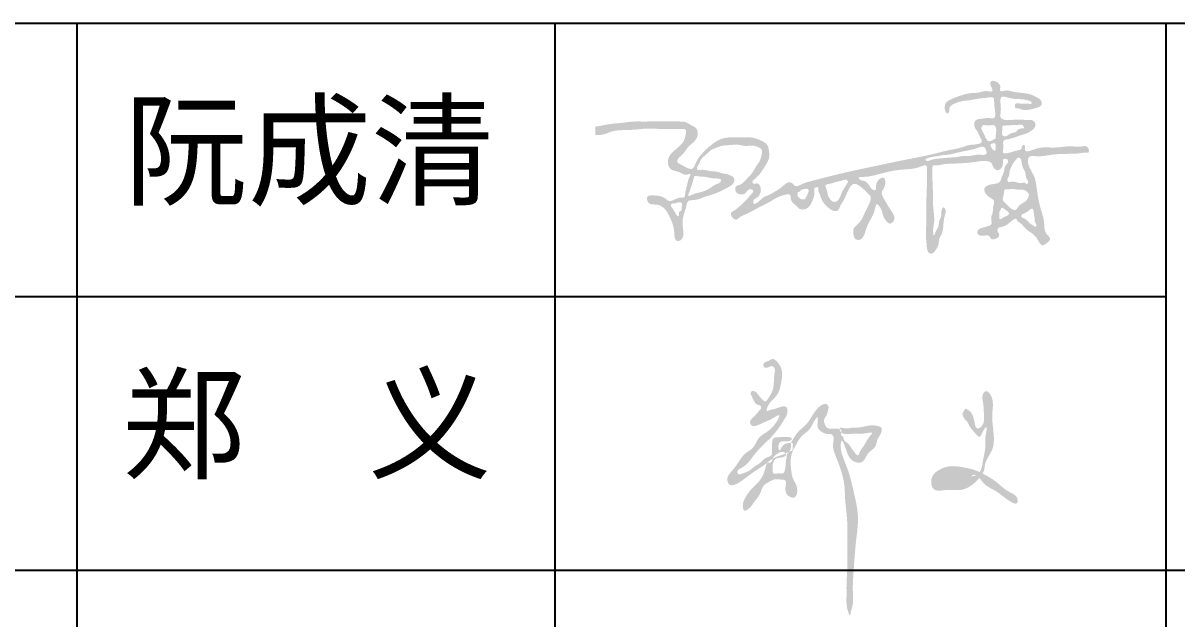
# Model space of a CAD drawing. Header units: millimetres. Extents: x 7577 to 20709, y -191 to 3630.
# Drawn here: x 11834.55 to 11880.88, y 508.69 to 532.61 of the extents above; entities that cross this region are included whole.
import ezdxf

# ---------------------------------------------------------------- set-up
doc = ezdxf.new("R2010")
doc.units = ezdxf.units.MM
doc.layers.add('独立基础', color=110, linetype='Continuous', lineweight=18)
doc.styles.get("Standard").update_dxf_attribs({"font": ''})
doc.styles.get('Standard').set_extended_font_data('SimSun')

# ---------------------------------------------------------------- blocks, each defined once
blk = doc.blocks.new('222')
h = blk.add_hatch(color=256)
edge = h.paths.add_edge_path()
edge.add_spline(control_points=[(563359.747, 2710283.663), (563359.754, 2710283.645), (563359.773, 2710283.611), (563359.796, 2710283.556), (563359.844, 2710283.557), (563359.852, 2710283.52), (563359.815, 2710283.491), (563359.792, 2710283.451), (563359.754, 2710283.425), (563359.732, 2710283.392), (563359.752, 2710283.345), (563359.817, 2710283.356), (563359.868, 2710283.385), (563359.936, 2710283.411), (563359.976, 2710283.435), (563360.06, 2710283.485), (563359.94, 2710283.283), (563359.822, 2710283.268), (563359.782, 2710283.132), (563359.676, 2710283.084), (563359.623, 2710282.986), (563359.56, 2710282.908), (563359.508, 2710282.852), (563359.536, 2710282.711), (563359.708, 2710282.856), (563359.804, 2710282.919), (563359.894, 2710282.976), (563359.963, 2710283.043), (563360.063, 2710283.067), (563360.108, 2710283.095), (563360.161, 2710283.111), (563360.153, 2710283.144), (563360.17, 2710283.187), (563360.098, 2710283.186), (563360.057, 2710283.166), (563360.021, 2710283.083), (563360.009, 2710283.178), (563360.048, 2710283.204), (563360.085, 2710283.2), (563360.12, 2710283.197), (563360.18, 2710283.241), (563360.063, 2710283.248), (563360.019, 2710283.239), (563359.958, 2710283.239), (563359.955, 2710283.17), (563359.954, 2710283.121), (563359.961, 2710283.054), (563359.884, 2710283.044), (563359.842, 2710282.985), (563359.779, 2710282.954), (563359.726, 2710282.902), (563359.674, 2710282.89), (563359.626, 2710282.87), (563359.601, 2710282.918), (563359.695, 2710282.952), (563359.758, 2710283.042), (563359.841, 2710283.145), (563359.942, 2710283.232), (563360.017, 2710283.323), (563360.074, 2710283.411), (563360.112, 2710283.478), (563360.102, 2710283.557), (563360.026, 2710283.535), (563359.975, 2710283.515), (563359.938, 2710283.511), (563359.889, 2710283.486), (563359.922, 2710283.574), (563359.968, 2710283.611), (563360.027, 2710283.68), (563360.043, 2710283.776), (563360.064, 2710283.867), (563360.035, 2710283.947), (563360.003, 2710283.986), (563359.962, 2710284.02), (563359.921, 2710283.984), (563359.866, 2710283.978), (563359.872, 2710283.911), (563359.923, 2710283.927), (563359.956, 2710283.945), (563359.991, 2710283.912), (563359.971, 2710283.843), (563359.977, 2710283.762), (563359.955, 2710283.676), (563359.922, 2710283.631), (563359.89, 2710283.576), (563359.84, 2710283.631), (563359.815, 2710283.665), (563359.787, 2710283.696), (563359.747, 2710283.696), (563359.744, 2710283.671), (563359.747, 2710283.663)], knot_values=[0, 0, 0, 0, 0.241435, 0.484746, 0.623163, 0.707656, 0.859364, 1.130632, 1.266284, 1.397696, 1.578053, 1.714788, 2.098146, 2.321644, 2.557336, 2.71018, 3.240053, 3.945486, 4.357315, 4.704169, 5.276311, 5.625097, 5.924092, 6.143042, 7.031049, 7.411518, 7.694128, 8.286541, 8.534452, 8.876718, 8.990982, 9.069314, 9.245559, 9.384156, 9.72695, 9.868204, 10.143063, 10.268526, 10.403122, 10.568693, 10.707615, 11.044501, 11.296022, 11.420896, 11.67919, 11.910298, 12.095827, 12.357939, 12.642186, 12.941528, 13.194372, 13.492174, 13.616504, 13.706365, 14.000866, 14.458648, 15.125703, 15.529146, 16.0541, 16.532849, 16.781793, 16.98736, 17.280773, 17.475823, 17.666565, 17.764092, 17.984698, 18.302444, 18.666186, 18.968908, 19.464105, 19.741891, 19.939271, 20.084719, 20.299491, 20.492681, 20.647522, 20.848594, 20.960857, 21.081256, 21.312365, 21.744868, 22.081391, 22.316632, 22.458736, 22.702498, 22.921557, 23.041956, 23.181602, 23.276705, 23.276705, 23.276705, 23.276705], degree=3, periodic=0)
edge = h.paths.add_edge_path()
edge.add_spline(control_points=[(563359.901, 2710282.984), (563359.895, 2710282.957), (563359.882, 2710282.901), (563359.836, 2710282.803), (563359.75, 2710282.739), (563359.693, 2710282.651), (563359.661, 2710282.591), (563359.676, 2710282.5), (563359.747, 2710282.554), (563359.783, 2710282.615), (563359.845, 2710282.683), (563359.861, 2710282.768), (563359.921, 2710282.8), (563359.977, 2710282.834), (563360.03, 2710282.825), (563360.099, 2710282.826), (563360.085, 2710282.748), (563360.084, 2710282.677), (563360.205, 2710282.616), (563360.211, 2710282.762), (563360.153, 2710282.833), (563360.145, 2710282.9), (563360.136, 2710282.991), (563360.139, 2710283.078), (563360.193, 2710283.169), (563360.238, 2710283.258), (563360.342, 2710283.318), (563360.359, 2710283.396), (563360.418, 2710283.458), (563360.384, 2710283.338), (563360.436, 2710283.297), (563360.482, 2710283.269), (563360.524, 2710283.278), (563360.575, 2710283.249), (563360.539, 2710283.158), (563360.604, 2710282.998), (563360.669, 2710282.829), (563360.67, 2710282.603), (563360.699, 2710282.432), (563360.69, 2710282.193), (563360.699, 2710281.989), (563360.684, 2710281.805), (563360.687, 2710281.695), (563360.684, 2710281.604), (563360.692, 2710281.554), (563360.721, 2710281.474), (563360.731, 2710281.55), (563360.757, 2710281.609), (563360.743, 2710281.75), (563360.758, 2710281.957), (563360.774, 2710282.205), (563360.813, 2710282.467), (563360.759, 2710282.691), (563360.716, 2710282.888), (563360.651, 2710283.042), (563360.623, 2710283.133), (563360.64, 2710283.244), (563360.694, 2710283.077), (563360.73, 2710283.005), (563360.857, 2710282.975), (563360.883, 2710283.094), (563360.979, 2710283.135), (563360.982, 2710283.219), (563361.021, 2710283.266), (563361.047, 2710283.338), (563360.968, 2710283.359), (563360.891, 2710283.357), (563360.814, 2710283.331), (563360.736, 2710283.339), (563360.688, 2710283.318), (563360.609, 2710283.346), (563360.624, 2710283.294), (563360.667, 2710283.264), (563360.744, 2710283.28), (563360.833, 2710283.27), (563360.887, 2710283.283), (563360.951, 2710283.291), (563360.883, 2710283.215), (563360.865, 2710283.16), (563360.815, 2710283.109), (563360.803, 2710283.039), (563360.734, 2710283.13), (563360.71, 2710283.178), (563360.656, 2710283.209), (563360.658, 2710283.25), (563360.624, 2710283.26), (563360.641, 2710283.289), (563360.632, 2710283.324), (563360.59, 2710283.323), (563360.551, 2710283.328), (563360.501, 2710283.323), (563360.469, 2710283.365), (563360.457, 2710283.415), (563360.492, 2710283.453), (563360.501, 2710283.494), (563360.517, 2710283.541), (563360.49, 2710283.57), (563360.446, 2710283.565), (563360.403, 2710283.529), (563360.352, 2710283.462), (563360.312, 2710283.381), (563360.246, 2710283.328), (563360.197, 2710283.281), (563360.169, 2710283.232), (563360.132, 2710283.179), (563360.15, 2710283.113), (563360.093, 2710283.079), (563360.1, 2710283.039), (563360.09, 2710283.009), (563360.09, 2710282.971), (563360.085, 2710282.931), (563360.069, 2710282.876), (563360.018, 2710282.893), (563359.962, 2710282.873), (563359.962, 2710282.936), (563359.959, 2710282.974), (563359.973, 2710283.006), (563359.995, 2710283.049), (563360.055, 2710283.029), (563360.103, 2710283.074), (563360.055, 2710283.113), (563360.006, 2710283.078), (563359.958, 2710283.044), (563359.955, 2710282.978), (563359.903, 2710282.995), (563359.901, 2710282.984)], knot_values=[0, 0, 0, 0, 0.323183, 0.688057, 1.265438, 1.578524, 1.909631, 2.137553, 2.338433, 2.686776, 3.097923, 3.378242, 3.650315, 3.875533, 4.12048, 4.315311, 4.533266, 4.864068, 5.162473, 5.685517, 5.874437, 6.293279, 6.443449, 6.976463, 7.280525, 7.702981, 8.145843, 8.602973, 8.660681, 9.028769, 9.25183, 9.489451, 9.611924, 9.755129, 10.086723, 10.535745, 11.820585, 12.197219, 13.224019, 13.880256, 15.056014, 15.658186, 16.068334, 16.396452, 16.67531, 16.862109, 16.973071, 17.319025, 17.776507, 18.557383, 19.840175, 20.730779, 21.699683, 22.548276, 23.165681, 23.643501, 23.780724, 24.220123, 24.713003, 25.008634, 25.461518, 25.835338, 26.136051, 26.345753, 26.606272, 26.822509, 27.139715, 27.569335, 27.7657, 28.039262, 28.265837, 28.390288, 28.508218, 28.886147, 29.248668, 29.554142, 29.644771, 29.833902, 30.281951, 30.566762, 30.662216, 30.983224, 31.306298, 31.498465, 31.627419, 31.724103, 31.801055, 31.96733, 32.034639, 32.265184, 32.472299, 32.558457, 32.878262, 32.953673, 33.161724, 33.386254, 33.470782, 33.590375, 33.8598, 34.125813, 34.589903, 34.917625, 35.128942, 35.398271, 35.598688, 35.869184, 36.09329, 36.243391, 36.304974, 36.469943, 36.681166, 36.828286, 37.038108, 37.217499, 37.369818, 37.62416, 37.7046, 37.791709, 38.165414, 38.282109, 38.4089, 38.706737, 38.896922, 39.12496, 39.26717, 39.26717, 39.26717, 39.26717], degree=3, periodic=0)
h = blk.add_hatch(color=256)
edge = h.paths.add_edge_path()
edge.add_spline(control_points=[(563361.872, 2710283.512), (563361.911, 2710283.494), (563361.941, 2710283.431), (563361.953, 2710283.305), (563362.042, 2710283.362), (563362.033, 2710283.464), (563362.034, 2710283.566), (563362.008, 2710283.652), (563362.059, 2710283.706), (563362.142, 2710283.619), (563362.102, 2710283.466), (563362.134, 2710283.289), (563362.135, 2710283.11), (563362.04, 2710283.01), (563362.042, 2710282.924), (563362.002, 2710282.852), (563361.94, 2710282.78), (563361.811, 2710282.709), (563361.689, 2710282.737), (563361.519, 2710282.694), (563361.507, 2710282.863), (563361.598, 2710282.926), (563361.694, 2710282.964), (563361.803, 2710282.951), (563361.895, 2710282.935), (563361.988, 2710282.904), (563362.07, 2710282.86), (563362.176, 2710282.793), (563362.256, 2710282.706), (563362.365, 2710282.673), (563362.37, 2710282.565), (563362.241, 2710282.638), (563362.174, 2710282.709), (563362.058, 2710282.756), (563362.004, 2710282.824), (563361.944, 2710282.896), (563361.891, 2710282.835), (563361.842, 2710282.796), (563361.778, 2710282.764), (563361.703, 2710282.772), (563361.637, 2710282.764), (563361.572, 2710282.813), (563361.61, 2710282.881), (563361.69, 2710282.864), (563361.778, 2710282.865), (563361.863, 2710282.862), (563361.943, 2710282.853), (563362.011, 2710282.905), (563362.02, 2710282.995), (563362.041, 2710283.079), (563362.053, 2710283.168), (563362.041, 2710283.239), (563362.08, 2710283.371), (563362.019, 2710283.299), (563361.998, 2710283.215), (563361.939, 2710283.295), (563361.898, 2710283.334), (563361.878, 2710283.389), (563361.84, 2710283.422), (563361.818, 2710283.47), (563361.839, 2710283.499), (563361.856, 2710283.529), (563361.867, 2710283.514), (563361.872, 2710283.512)], knot_values=[0, 0, 0, 0, 0.53186, 0.87731, 1.070876, 1.531475, 2.040129, 2.397091, 2.570395, 2.758382, 3.590361, 4.40019, 5.022738, 5.728825, 5.95739, 6.041425, 6.746934, 7.125305, 7.783743, 8.330377, 8.840766, 9.25301, 9.651439, 10.103146, 10.582561, 10.820404, 11.324898, 11.731594, 12.374595, 12.803262, 12.991137, 13.383763, 13.947722, 14.495838, 14.775252, 15.124929, 15.339263, 15.606432, 15.952108, 16.177767, 16.537029, 16.776266, 16.986355, 17.269054, 17.683186, 18.116106, 18.32296, 18.672638, 19.02364, 19.406844, 19.784471, 20.066283, 20.481316, 20.654596, 20.967366, 21.246804, 21.513923, 21.749379, 21.922659, 22.160326, 22.286379, 22.392707, 22.460489, 22.460489, 22.460489, 22.460489], degree=3, periodic=0)

msp = doc.modelspace()

# ---------------------------------------------------------------- hatches: boundary and pattern name
h = msp.add_hatch(color=7)
edge = h.paths.add_edge_path(flags=16)
edge.add_spline(control_points=[(11865.65, 525.767), (11865.637, 525.733), (11865.636, 525.655), (11865.714, 525.588), (11865.79, 525.539), (11865.874, 525.522), (11865.963, 525.543), (11865.988, 525.636), (11866.038, 525.711), (11866.069, 525.798), (11866.103, 525.869), (11866.075, 525.958), (11865.962, 525.958), (11865.87, 525.934), (11865.762, 525.911), (11865.732, 525.814), (11865.656, 525.833), (11865.651, 525.794), (11865.653, 525.776), (11865.65, 525.767)], knot_values=[0, 0, 0, 0, 1.094844, 2.010583, 2.936971, 3.772058, 4.559337, 5.371692, 6.406572, 7.298431, 8.125414, 8.707814, 9.723429, 10.914867, 11.774738, 12.831234, 13.232699, 13.516351, 13.791121, 13.791121, 13.791121, 13.791121], degree=3, periodic=0)
edge = h.paths.add_edge_path()
edge.add_spline(control_points=[(11857.528, 528.124), (11857.528, 528.19), (11857.523, 528.294), (11857.533, 528.395), (11857.522, 528.464), (11857.605, 528.46), (11857.789, 528.49), (11858.126, 528.57), (11858.581, 528.591), (11858.979, 528.661), (11859.343, 528.656), (11859.715, 528.655), (11860.105, 528.67), (11860.541, 528.652), (11860.853, 528.661), (11861.167, 528.648), (11861.366, 528.506), (11861.603, 528.397), (11861.67, 528.144), (11861.546, 527.844), (11861.223, 527.662), (11861.072, 527.333), (11860.856, 527.21), (11860.789, 527.01), (11861.072, 526.891), (11861.406, 526.631), (11861.546, 526.95), (11861.643, 527.18), (11861.9, 527.468), (11862.213, 527.755), (11862.526, 527.953), (11862.916, 528.04), (11863.328, 528.001), (11863.804, 528.046), (11864.157, 527.906), (11864.441, 527.769), (11864.503, 527.471), (11864.535, 527.184), (11864.337, 526.862), (11864.158, 526.558), (11863.956, 526.371), (11863.813, 526.252), (11863.874, 526.115), (11864.04, 526.219), (11864.234, 525.974), (11864.141, 525.636), (11863.899, 525.55), (11863.858, 525.442), (11863.9, 525.305), (11864.128, 525.46), (11864.249, 525.629), (11864.51, 525.705), (11864.706, 525.828), (11864.929, 525.947), (11865.099, 526.106), (11865.297, 526.257), (11865.457, 526.176), (11865.569, 525.991), (11865.844, 526.174), (11866.438, 526.328), (11867.44, 526.593), (11868.72, 526.857), (11869.95, 527.123), (11870.954, 527.302), (11871.704, 527.514), (11872.189, 527.581), (11872.564, 527.747), (11872.827, 527.714), (11873.112, 527.836), (11872.949, 528.038), (11872.904, 528.234), (11872.75, 528.39), (11872.726, 528.586), (11872.825, 528.763), (11873.079, 528.755), (11873.293, 528.827), (11873.548, 528.744), (11873.591, 528.911), (11873.576, 529.123), (11873.535, 529.342), (11873.545, 529.675), (11873.222, 529.594), (11872.939, 529.592), (11872.603, 529.505), (11872.252, 529.488), (11871.988, 529.399), (11871.786, 529.294), (11871.729, 529.151), (11871.751, 529.039), (11871.658, 528.948), (11871.56, 529.077), (11871.548, 529.215), (11871.587, 529.458), (11871.91, 529.589), (11872.24, 529.723), (11872.617, 529.812), (11872.962, 529.801), (11873.203, 529.917), (11873.515, 529.805), (11873.445, 530.008), (11873.4, 530.096), (11873.377, 530.19), (11873.411, 530.299), (11873.539, 530.287), (11873.672, 530.238), (11873.812, 530.104), (11873.774, 529.975), (11873.778, 529.833), (11874.04, 529.94), (11874.292, 529.837), (11874.645, 529.809), (11874.99, 529.766), (11875.232, 529.638), (11875.424, 529.53), (11875.468, 529.371), (11875.407, 529.261), (11875.257, 529.209), (11875.053, 529.145), (11874.817, 529.105), (11874.629, 529.136), (11874.518, 529.193), (11874.387, 529.171), (11874.368, 529.284), (11874.39, 529.419), (11874.61, 529.361), (11874.786, 529.37), (11874.922, 529.376), (11875.052, 529.345), (11875.046, 529.451), (11874.873, 529.52), (11874.634, 529.557), (11874.341, 529.558), (11874.124, 529.609), (11873.972, 529.65), (11873.822, 529.669), (11873.782, 529.513), (11873.805, 529.304), (11873.821, 529.067), (11873.769, 528.847), (11873.855, 528.754), (11874.065, 528.681), (11874.426, 528.763), (11874.794, 528.708), (11875.098, 528.734), (11875.276, 528.486), (11874.948, 528.183), (11874.541, 528.104), (11874.216, 527.943), (11873.931, 527.935), (11873.886, 527.775), (11873.94, 527.634), (11873.814, 527.295), (11874.262, 527.435), (11874.461, 527.501), (11874.676, 527.526), (11874.634, 527.684), (11874.817, 527.756), (11874.698, 527.345), (11875.396, 527.681), (11875.875, 527.563), (11876.561, 527.691), (11876.972, 527.623), (11877.225, 527.689), (11877.305, 527.605), (11877.348, 527.536), (11877.347, 527.464), (11877.327, 527.4), (11877.25, 527.409), (11877.133, 527.407), (11876.91, 527.369), (11876.488, 527.355), (11875.885, 527.36), (11875.393, 527.222), (11874.94, 527.298), (11874.841, 526.905), (11875.191, 526.522), (11875.259, 525.848), (11875.369, 525.222), (11875.583, 524.654), (11875.53, 524.193), (11875.868, 523.955), (11875.657, 523.768), (11875.413, 523.62), (11875.242, 524.12), (11874.836, 524.258), (11874.634, 524.577), (11874.458, 524.647), (11874.435, 524.83), (11874.115, 524.561), (11873.962, 524.426), (11873.664, 524.412), (11873.669, 524.225), (11873.745, 524.153), (11873.742, 524.005), (11873.596, 523.933), (11873.412, 523.911), (11873.355, 524.112), (11873.146, 524.07), (11872.998, 524.062), (11872.85, 524.134), (11872.879, 524.351), (11873.102, 524.395), (11873.263, 524.451), (11873.498, 524.517), (11873.373, 524.788), (11873.508, 524.997), (11873.465, 525.225), (11873.591, 525.467), (11873.369, 525.604), (11873.201, 525.715), (11873.108, 525.972), (11873.314, 526.131), (11873.523, 526.14), (11873.797, 526.199), (11873.836, 526.442), (11873.958, 526.638), (11873.944, 526.85), (11874.072, 526.958), (11874.119, 527.076), (11874.036, 527.169), (11873.876, 527.163), (11873.901, 526.977), (11873.874, 526.813), (11873.67, 526.636), (11873.486, 526.823), (11873.446, 527.019), (11873.161, 527.1), (11872.663, 527.001), (11872.065, 526.97), (11871.505, 526.956), (11871.268, 526.878), (11871.067, 526.913), (11871.064, 526.781), (11871.048, 526.606), (11871.065, 526.252), (11871.087, 525.794), (11871.072, 525.235), (11871.181, 524.644), (11871.068, 524.352), (11871.105, 524.062), (11871.168, 524.133), (11871.174, 524.226), (11871.261, 524.339), (11871.325, 524.504), (11871.317, 524.693), (11871.436, 524.842), (11871.402, 525.005), (11871.444, 525.1), (11871.467, 525.229), (11871.543, 525.187), (11871.629, 525.088), (11871.517, 524.794), (11871.505, 524.471), (11871.462, 524.15), (11871.309, 523.955), (11871.336, 523.719), (11871.209, 523.522), (11871.092, 523.34), (11870.926, 523.356), (11870.845, 523.494), (11870.833, 523.721), (11870.791, 524.013), (11870.818, 524.471), (11870.81, 525.023), (11870.828, 525.851), (11870.856, 526.399), (11870.84, 526.95), (11870.415, 526.762), (11870.06, 526.745), (11869.457, 526.691), (11868.986, 526.561), (11868.531, 526.445), (11868.328, 526.435), (11868.056, 526.424), (11868.182, 526.279), (11868.369, 526.293), (11868.535, 526.096), (11868.613, 525.924), (11868.813, 525.873), (11868.783, 526.097), (11868.839, 526.248), (11868.95, 526.372), (11869.131, 526.435), (11869.198, 526.184), (11869.13, 525.994), (11868.998, 525.787), (11869.099, 525.58), (11869.234, 525.347), (11869.396, 525.082), (11869.576, 524.83), (11869.497, 524.612), (11869.33, 524.529), (11869.195, 524.67), (11869.083, 524.833), (11869.047, 525.031), (11868.981, 525.197), (11868.807, 525.446), (11868.745, 525.051), (11868.606, 524.772), (11868.391, 524.389), (11868.326, 524.031), (11868.101, 523.858), (11867.899, 523.977), (11867.896, 524.163), (11867.862, 524.346), (11868.045, 524.508), (11868.243, 524.722), (11868.365, 525.055), (11868.508, 525.309), (11868.592, 525.506), (11868.582, 525.674), (11868.369, 525.861), (11868.194, 526.06), (11867.949, 526.169), (11867.828, 526.125), (11867.625, 525.856), (11867.557, 525.528), (11867.337, 525.263), (11867.331, 525.091), (11867.155, 525.049), (11867.038, 525.089), (11866.879, 525.194), (11866.701, 525.349), (11866.589, 525.584), (11866.536, 525.745), (11866.476, 525.866), (11866.484, 525.941), (11866.492, 526.032), (11866.413, 526.014), (11866.289, 526.01), (11866.348, 525.753), (11866.262, 525.513), (11866.154, 525.249), (11865.941, 525.119), (11865.724, 525.113), (11865.599, 525.288), (11865.437, 525.39), (11865.363, 525.545), (11865.379, 525.769), (11865.055, 525.7), (11864.82, 525.616), (11864.499, 525.403), (11864.107, 525.228), (11863.688, 524.971), (11863.357, 524.858), (11863.192, 524.7), (11863.082, 524.736), (11863.01, 524.829), (11862.929, 524.995), (11863.108, 525.078), (11863.269, 525.204), (11863.454, 525.378), (11863.637, 525.55), (11863.741, 525.704), (11863.836, 525.775), (11863.887, 525.884), (11863.77, 525.973), (11863.62, 525.897), (11863.544, 525.729), (11863.354, 525.713), (11863.195, 525.779), (11863.133, 525.914), (11863.157, 526.087), (11863.387, 526.106), (11863.592, 526.349), (11863.845, 526.577), (11863.982, 526.877), (11864.138, 527.058), (11864.198, 527.285), (11864.255, 527.511), (11864.074, 527.634), (11863.829, 527.727), (11863.548, 527.644), (11863.248, 527.753), (11863.01, 527.706), (11862.752, 527.705), (11862.521, 527.668), (11862.335, 527.578), (11862.162, 527.521), (11862.057, 527.403), (11861.901, 527.271), (11861.738, 527.12), (11861.696, 526.937), (11861.613, 526.855), (11861.584, 526.692), (11861.79, 526.725), (11861.964, 526.709), (11862.189, 526.647), (11862.435, 526.658), (11862.63, 526.556), (11862.812, 526.561), (11862.939, 526.485), (11863.08, 526.451), (11863.111, 526.328), (11863.103, 526.215), (11863.002, 526.088), (11862.728, 525.943), (11862.364, 525.755), (11861.956, 525.656), (11861.654, 525.516), (11861.439, 525.503), (11861.207, 525.481), (11861.186, 525.222), (11861.096, 524.986), (11861.003, 524.669), (11861.054, 524.357), (11861.077, 524.079), (11860.989, 523.88), (11860.71, 523.831), (11860.707, 524.188), (11860.654, 524.514), (11860.507, 524.856), (11860.318, 525.182), (11860.026, 525.361), (11859.735, 525.302), (11859.596, 525.466), (11859.586, 525.688), (11859.782, 525.686), (11859.994, 525.69), (11860.256, 525.658), (11860.547, 525.356), (11860.813, 525.641), (11861.135, 525.584), (11861.131, 525.843), (11861.204, 526.042), (11861.245, 526.286), (11861.302, 526.421), (11861.376, 526.592), (11861.135, 526.469), (11860.984, 526.602), (11860.764, 526.664), (11860.534, 526.719), (11860.448, 526.907), (11860.429, 527.083), (11860.508, 527.327), (11860.78, 527.56), (11861.085, 527.814), (11861.145, 528.091), (11861.205, 528.36), (11860.931, 528.358), (11860.61, 528.361), (11860.11, 528.346), (11859.606, 528.394), (11859.129, 528.319), (11858.678, 528.314), (11858.237, 528.297), (11857.872, 528.123), (11857.706, 528.115), (11857.528, 528.107), (11857.528, 528.124)], knot_values=[0, 0, 0, 0, 1.976312, 3.018367, 3.269898, 3.749702, 4.834006, 9.62362, 13.452743, 18.627688, 21.612948, 24.346242, 29.741381, 33.302581, 37.366558, 39.173731, 42.502539, 44.546889, 46.627753, 49.567369, 53.604173, 57.284866, 59.75768, 61.074803, 62.326696, 67.979375, 69.132216, 71.889253, 75.683349, 80.376133, 84.739519, 86.490853, 92.234156, 97.068019, 100.429757, 103.693796, 105.598345, 109.17742, 112.023186, 116.60901, 119.542734, 120.725083, 121.411546, 123.11809, 124.588039, 129.410696, 130.720715, 131.927345, 132.512105, 134.442431, 137.229942, 139.767682, 141.969606, 144.264473, 147.202208, 149.156303, 150.995179, 151.77243, 155.250043, 157.768724, 171.532936, 185.086132, 197.290427, 209.084545, 215.623844, 220.562481, 223.780967, 227.404624, 228.938971, 231.18602, 232.99334, 235.279714, 237.39077, 238.413247, 240.945245, 243.852354, 245.95977, 246.754168, 248.413036, 252.429649, 254.024041, 256.622344, 259.532533, 263.465936, 266.597203, 270.043433, 271.790493, 273.165009, 274.278271, 275.155617, 275.96863, 278.137574, 279.489418, 282.933465, 287.218074, 290.631735, 294.43893, 297.066035, 299.279555, 300.631477, 301.741743, 302.480205, 303.51679, 304.510579, 305.744526, 308.045667, 309.10708, 309.738011, 311.721468, 314.587144, 318.560317, 321.978382, 324.929444, 326.726307, 328.375842, 329.212915, 330.25815, 332.912487, 335.737852, 337.322197, 338.464063, 339.540303, 340.517248, 341.291475, 343.24226, 345.424661, 346.906066, 347.790693, 348.283761, 349.37956, 352.817893, 355.786154, 358.093634, 359.322049, 360.782347, 361.645093, 363.565636, 367.250663, 368.807935, 369.801923, 370.698936, 375.382624, 380.290659, 382.057817, 384.048911, 387.541174, 392.467198, 396.884683, 398.870852, 399.463262, 401.525914, 403.50169, 407.635898, 409.387035, 411.233271, 412.280452, 413.20357, 415.190434, 419.044115, 426.82695, 433.696307, 438.234604, 439.880328, 440.5342, 441.546128, 442.183141, 442.753004, 443.168649, 444.25252, 446.435187, 449.787888, 457.012911, 463.817808, 466.622312, 467.653782, 474.772731, 480.221843, 487.75307, 493.758919, 498.268061, 500.770469, 503.126663, 504.93944, 508.215227, 514.602973, 517.725651, 519.162893, 519.653701, 522.57407, 525.985365, 528.091346, 529.420767, 530.44176, 531.074818, 533.51958, 534.412854, 536.192404, 538.038156, 539.769774, 540.822907, 542.444399, 544.691107, 546.792547, 548.016807, 551.031041, 552.848139, 555.141276, 557.888754, 559.117839, 562.162851, 564.274516, 565.814007, 568.969099, 570.805367, 573.405532, 575.322644, 577.850069, 578.932876, 580.303886, 580.965396, 582.395387, 583.584192, 585.599442, 587.646145, 589.914983, 591.789159, 593.27422, 597.94608, 607.063846, 611.402782, 614.073872, 615.321987, 615.878503, 617.519975, 620.919802, 626.227157, 631.278458, 637.955565, 642.446505, 643.232821, 643.760483, 644.456326, 646.177092, 647.742257, 649.719808, 651.636288, 652.979528, 654.238301, 655.194152, 655.659487, 656.394987, 659.092563, 663.591374, 666.73103, 668.397875, 670.738048, 673.250698, 675.453964, 676.439317, 677.660828, 679.829027, 683.261807, 686.437325, 693.520123, 699.871158, 710.80178, 711.665262, 714.371367, 719.852061, 724.798696, 731.582425, 735.049173, 737.977924, 739.413207, 740.181114, 742.294893, 744.847896, 747.080249, 748.01495, 749.656081, 751.744516, 753.156469, 754.723524, 756.064382, 759.453584, 761.036376, 762.882106, 765.701193, 769.323154, 772.347842, 774.172791, 775.585183, 777.013936, 779.293074, 781.697647, 782.695741, 785.087573, 787.226283, 790.776274, 796.031545, 799.610519, 801.573474, 803.326881, 805.300637, 806.912735, 808.495868, 812.035945, 815.779267, 818.869602, 820.811829, 822.125877, 823.541907, 828.940789, 830.302191, 831.031036, 832.606796, 840.023967, 840.684534, 842.883131, 844.244533, 845.363175, 846.535711, 849.926761, 852.286909, 854.171399, 855.113645, 856.128269, 856.673621, 857.147526, 858.050728, 860.090115, 862.716938, 866.384136, 867.936357, 870.065038, 872.061231, 873.982345, 875.67185, 877.131449, 879.445427, 882.719542, 885.677448, 890.574174, 895.673374, 900.269723, 901.080783, 902.0814, 903.195863, 904.760709, 906.51745, 907.912156, 911.149921, 913.959999, 915.505406, 916.565642, 917.656816, 918.348052, 920.340725, 921.570186, 923.703426, 925.112377, 926.520541, 927.902372, 929.517787, 932.398315, 937.179688, 939.59686, 942.195605, 944.091548, 946.864224, 947.8244, 950.291283, 954.566441, 955.923755, 959.676397, 961.5313, 963.693704, 966.5664, 967.727809, 969.03891, 971.169049, 973.960761, 975.413252, 976.517354, 977.539594, 979.222904, 980.846563, 983.344484, 985.952933, 988.091281, 989.728729, 991.182119, 992.528204, 993.655163, 994.585274, 995.88215, 998.258073, 1003.821633, 1008.058251, 1010.833525, 1013.583601, 1014.67668, 1017.228742, 1019.702485, 1022.748285, 1026.782974, 1029.033757, 1031.10648, 1032.665939, 1035.775685, 1038.774974, 1043.505154, 1046.495812, 1049.996333, 1053.115253, 1054.040804, 1056.294707, 1057.620278, 1059.043068, 1062.953747, 1065.090649, 1070.123473, 1071.433068, 1073.272203, 1075.944948, 1078.502315, 1080.15249, 1081.014965, 1082.574426, 1084.823859, 1086.961129, 1089.405106, 1091.419354, 1092.609896, 1094.709199, 1098.735043, 1103.263313, 1105.737056, 1107.750914, 1109.564562, 1112.173013, 1118.219875, 1124.030812, 1127.369626, 1132.591904, 1137.489058, 1140.639116, 1143.742249, 1144.231568, 1144.231568, 1144.231568, 1144.231568], degree=3, periodic=0)
edge = h.paths.add_edge_path(flags=16)
edge.add_spline(control_points=[(11866.769, 526.028), (11866.803, 525.968), (11866.84, 525.846), (11866.861, 525.675), (11866.951, 525.538), (11867.054, 525.415), (11867.208, 525.436), (11867.316, 525.53), (11867.383, 525.698), (11867.438, 525.858), (11867.525, 525.982), (11867.585, 526.083), (11867.639, 526.168), (11867.688, 526.248), (11867.606, 526.349), (11867.419, 526.268), (11867.208, 526.247), (11867.009, 526.159), (11866.857, 526.151), (11866.757, 526.098), (11866.761, 526.042), (11866.769, 526.028)], knot_values=[0, 0, 0, 0, 2.065977, 3.778019, 5.026363, 7.020016, 7.991516, 9.334166, 11.098954, 13.338472, 14.354147, 15.643986, 16.805999, 17.506465, 18.120776, 20.055848, 22.53053, 24.848178, 26.280873, 27.23305, 27.71727, 27.71727, 27.71727, 27.71727], degree=3, periodic=0)
edge = h.paths.add_edge_path(flags=17)
edge.add_spline(control_points=[(11873.112, 527.634), (11873.138, 527.633), (11873.197, 527.586), (11873.21, 527.494), (11873.252, 527.414), (11873.192, 527.283), (11872.885, 527.37), (11872.615, 527.253), (11872.304, 527.292), (11872.054, 527.219), (11871.731, 527.213), (11871.389, 527.167), (11871.071, 527.161), (11870.869, 527.037), (11870.738, 527.144), (11871.051, 527.256), (11871.217, 527.249), (11871.499, 527.316), (11871.734, 527.314), (11871.973, 527.395), (11872.2, 527.433), (11872.451, 527.491), (11872.692, 527.53), (11872.888, 527.596), (11872.991, 527.643), (11873.065, 527.643), (11873.099, 527.634), (11873.112, 527.634)], knot_values=[0, 0, 0, 0, 0.777686, 1.929051, 2.760418, 3.308433, 5.798843, 10.064954, 12.451385, 14.874019, 17.777373, 22.090389, 25.106741, 27.549329, 27.908396, 29.455131, 33.457187, 35.066045, 37.764147, 40.527792, 42.5051, 44.669727, 48.209364, 49.784594, 50.888217, 51.544484, 51.936834, 51.936834, 51.936834, 51.936834], degree=3, periodic=0)
edge = h.paths.add_edge_path(flags=16)
edge.add_spline(control_points=[(11873.397, 527.691), (11873.41, 527.651), (11873.442, 527.581), (11873.497, 527.515), (11873.585, 527.463), (11873.606, 527.581), (11873.594, 527.655), (11873.607, 527.75), (11873.556, 527.788), (11873.489, 527.78), (11873.439, 527.761), (11873.374, 527.732), (11873.393, 527.703), (11873.397, 527.691)], knot_values=[0, 0, 0, 0, 1.245613, 2.175218, 2.84887, 3.463701, 4.88207, 5.540711, 6.008538, 6.560514, 7.449846, 7.84399, 8.22639, 8.22639, 8.22639, 8.22639], degree=3, periodic=0)
edge = h.paths.add_edge_path(flags=16)
edge.add_spline(control_points=[(11873.079, 528.482), (11873.052, 528.47), (11873.011, 528.382), (11873.065, 528.256), (11873.151, 528.145), (11873.176, 528.029), (11873.234, 527.947), (11873.283, 527.851), (11873.388, 527.871), (11873.475, 527.897), (11873.53, 527.947), (11873.6, 527.962), (11873.597, 528.022), (11873.605, 528.173), (11873.66, 528.367), (11873.538, 528.526), (11873.417, 528.505), (11873.302, 528.494), (11873.194, 528.511), (11873.124, 528.509), (11873.084, 528.515), (11873.065, 528.493), (11873.082, 528.483), (11873.079, 528.482)], knot_values=[0, 0, 0, 0, 0.861244, 2.431031, 3.852702, 5.085635, 5.85594, 6.934384, 7.860311, 8.665001, 9.656767, 10.144616, 10.436036, 11.285115, 14.912628, 15.689596, 16.719567, 18.186906, 19.266269, 19.953127, 20.276731, 20.450871, 20.557842, 20.557842, 20.557842, 20.557842], degree=3, periodic=0)
edge = h.paths.add_edge_path(flags=16)
edge.add_spline(control_points=[(11873.873, 528.438), (11873.872, 528.384), (11873.862, 528.297), (11873.857, 528.186), (11873.866, 528.091), (11873.938, 528.062), (11874.018, 528.053), (11874.099, 528.113), (11874.189, 528.169), (11874.295, 528.21), (11874.416, 528.219), (11874.471, 528.32), (11874.555, 528.363), (11874.64, 528.379), (11874.698, 528.377), (11874.763, 528.389), (11874.714, 528.451), (11874.689, 528.561), (11874.484, 528.507), (11874.307, 528.528), (11874.143, 528.492), (11874.014, 528.499), (11873.945, 528.489), (11873.873, 528.503), (11873.877, 528.463), (11873.874, 528.449), (11873.873, 528.438)], knot_values=[0, 0, 0, 0, 1.627271, 2.564917, 3.463325, 4.107991, 4.704694, 5.809748, 6.927935, 7.926836, 9.222179, 10.242214, 11.082175, 11.993147, 12.703979, 13.04412, 13.515506, 14.375081, 16.367968, 18.130075, 20.108708, 21.275945, 21.825603, 22.498973, 22.613285, 22.934178, 22.934178, 22.934178, 22.934178], degree=3, periodic=0)
edge = h.paths.add_edge_path(flags=16)
edge.add_spline(control_points=[(11874.434, 527.133), (11874.383, 527.09), (11874.298, 526.996), (11874.228, 526.816), (11874.143, 526.662), (11874.164, 526.493), (11874.077, 526.394), (11874.064, 526.291), (11874.115, 526.208), (11874.243, 526.253), (11874.415, 526.237), (11874.602, 526.148), (11874.78, 526.242), (11874.838, 526.109), (11874.952, 526.232), (11874.797, 526.377), (11874.816, 526.586), (11874.715, 526.76), (11874.652, 526.919), (11874.636, 527.05), (11874.62, 527.16), (11874.549, 527.209), (11874.441, 527.21), (11874.448, 527.145), (11874.434, 527.133)], knot_values=[0, 0, 0, 0, 2.001049, 3.674502, 5.771722, 7.156147, 8.41876, 9.470853, 10.127335, 10.852845, 13.021442, 15.353893, 16.866073, 17.608889, 18.399536, 20.205357, 22.625681, 24.41842, 26.100767, 27.697592, 28.445905, 29.247463, 30.191838, 30.721959, 30.721959, 30.721959, 30.721959], degree=3, periodic=0)
edge = h.paths.add_edge_path(flags=16)
edge.add_spline(control_points=[(11873.941, 525.82), (11873.936, 525.766), (11873.91, 525.662), (11873.865, 525.499), (11873.987, 525.376), (11874.113, 525.266), (11874.23, 525.135), (11874.418, 525.075), (11874.501, 525.236), (11874.631, 525.361), (11874.814, 525.442), (11874.907, 525.588), (11874.959, 525.738), (11874.844, 525.866), (11874.685, 525.939), (11874.481, 525.903), (11874.286, 525.97), (11874.114, 525.916), (11874.007, 525.945), (11873.926, 525.9), (11873.943, 525.847), (11873.941, 525.82)], knot_values=[0, 0, 0, 0, 1.621992, 3.308842, 4.508909, 6.438784, 8.406396, 9.887104, 11.272649, 13.072815, 15.431049, 16.969104, 18.225996, 19.790057, 21.47997, 23.344688, 25.770547, 27.41792, 28.509462, 29.001281, 29.820485, 29.820485, 29.820485, 29.820485], degree=3, periodic=0)
edge = h.paths.add_edge_path(flags=16)
edge.add_spline(control_points=[(11873.818, 525.131), (11873.783, 525.109), (11873.739, 525.008), (11873.756, 524.889), (11873.737, 524.792), (11873.77, 524.733), (11873.84, 524.734), (11873.898, 524.812), (11873.999, 524.843), (11874.085, 524.889), (11874.149, 524.941), (11874.118, 525.021), (11874.057, 525.067), (11873.992, 525.107), (11873.949, 525.155), (11873.894, 525.173), (11873.842, 525.204), (11873.805, 525.167), (11873.828, 525.137), (11873.818, 525.131)], knot_values=[0, 0, 0, 0, 1.23237, 2.862046, 3.675794, 4.080594, 4.699096, 5.35691, 6.876583, 7.681133, 8.417953, 8.942195, 9.954773, 10.679344, 11.236603, 11.826958, 12.460554, 12.741244, 13.107108, 13.107108, 13.107108, 13.107108], degree=3, periodic=0)
edge = h.paths.add_edge_path(flags=16)
edge.add_spline(control_points=[(11874.724, 524.959), (11874.692, 524.944), (11874.636, 524.917), (11874.629, 524.811), (11874.748, 524.769), (11874.851, 524.706), (11874.935, 524.608), (11875.019, 524.529), (11875.113, 524.492), (11875.178, 524.412), (11875.265, 524.477), (11875.192, 524.581), (11875.157, 524.685), (11875.168, 524.816), (11875.129, 524.941), (11875.134, 525.058), (11875.096, 525.165), (11875.007, 525.152), (11874.963, 525.095), (11874.899, 525.057), (11874.842, 525.011), (11874.792, 524.986), (11874.752, 524.972), (11874.735, 524.964), (11874.724, 524.959)], knot_values=[0, 0, 0, 0, 1.078617, 1.584482, 2.769352, 4.19498, 5.366298, 6.581313, 7.563654, 8.507528, 8.990575, 10.154726, 11.423765, 12.462376, 13.998568, 15.210379, 16.153849, 16.746294, 17.483217, 18.246977, 18.971547, 19.662222, 19.902153, 20.241453, 20.241453, 20.241453, 20.241453], degree=3, periodic=0)
edge = h.paths.add_edge_path(flags=16)
edge.add_spline(control_points=[(11860.573, 525.238), (11860.598, 525.211), (11860.639, 525.154), (11860.682, 525.068), (11860.754, 524.985), (11860.768, 524.884), (11860.921, 524.832), (11860.828, 525.053), (11861.008, 525.06), (11860.994, 525.188), (11861.001, 525.271), (11861.016, 525.367), (11860.932, 525.425), (11860.815, 525.407), (11860.708, 525.355), (11860.591, 525.38), (11860.544, 525.289), (11860.565, 525.246), (11860.573, 525.238)], knot_values=[0, 0, 0, 0, 1.076924, 2.082744, 2.865184, 4.332782, 4.901003, 6.550431, 7.733202, 8.571799, 9.759042, 10.52869, 11.144503, 12.459715, 13.851956, 14.688205, 15.691416, 16.049705, 16.049705, 16.049705, 16.049705], degree=3, periodic=0)
edge = h.paths.add_edge_path(flags=16)
edge.add_spline(control_points=[(11861.491, 526.429), (11861.47, 526.343), (11861.418, 526.171), (11861.347, 525.949), (11861.293, 525.804), (11861.226, 525.625), (11861.503, 525.769), (11861.737, 525.802), (11862.101, 525.931), (11862.326, 526.14), (11862.531, 526.18), (11862.622, 526.383), (11862.202, 526.349), (11861.939, 526.462), (11861.689, 526.438), (11861.507, 526.49), (11861.494, 526.44), (11861.491, 526.429)], knot_values=[0, 0, 0, 0, 2.639694, 5.480822, 6.640847, 7.833901, 9.379189, 12.619169, 16.706763, 20.039631, 21.716381, 22.636913, 25.384768, 29.554076, 32.467188, 33.476001, 33.820235, 33.820235, 33.820235, 33.820235], degree=3, periodic=0)

# ---------------------------------------------------------------- linework, layer by layer
at = {"color": 7}
for p, q in [((11836.712, 532.607), (11836.712, 477.707)), ((11855.907, 532.607), (11855.907, 477.707)), ((11880.429, 532.607), (11880.429, 477.707))]:
    msp.add_line(p, q, dxfattribs=at)
msp.add_lwpolyline([(11812.038, 532.607), (11997.324, 532.607)], dxfattribs=at)
at = {"color": 7, "lineweight": -3}
for points in [[(11812.038, 521.627), (11880.429, 521.627)], [(11812.038, 510.647), (11997.324, 510.647)]]:
    msp.add_lwpolyline(points, dxfattribs=at)

# ---------------------------------------------------------------- block references
at = {"layer": '独立基础', "xscale": 4.090909090130336, "yscale": 4.090909090130336, "zscale": 4.090909090130336, "rotation": 0.007458666410116614}
msp.add_blockref('222', (-2291346.365, -11087306.286), dxfattribs=at)

# ---------------------------------------------------------------- texts
at = {"color": 7, "char_height": 3.6316, "width": 75.96088, "attachment_point": 1}
for s, insert in [('{\\fSimSun|b0|i0|c134|p49;阮成清}', (11838.623, 529.299)), ('{\\fSimSun|b0|i0|c134|p49;郑  义}', (11838.517, 518.324))]:
    msp.add_mtext(s, dxfattribs=dict(at, insert=insert))

doc.saveas('drawing.dxf')
